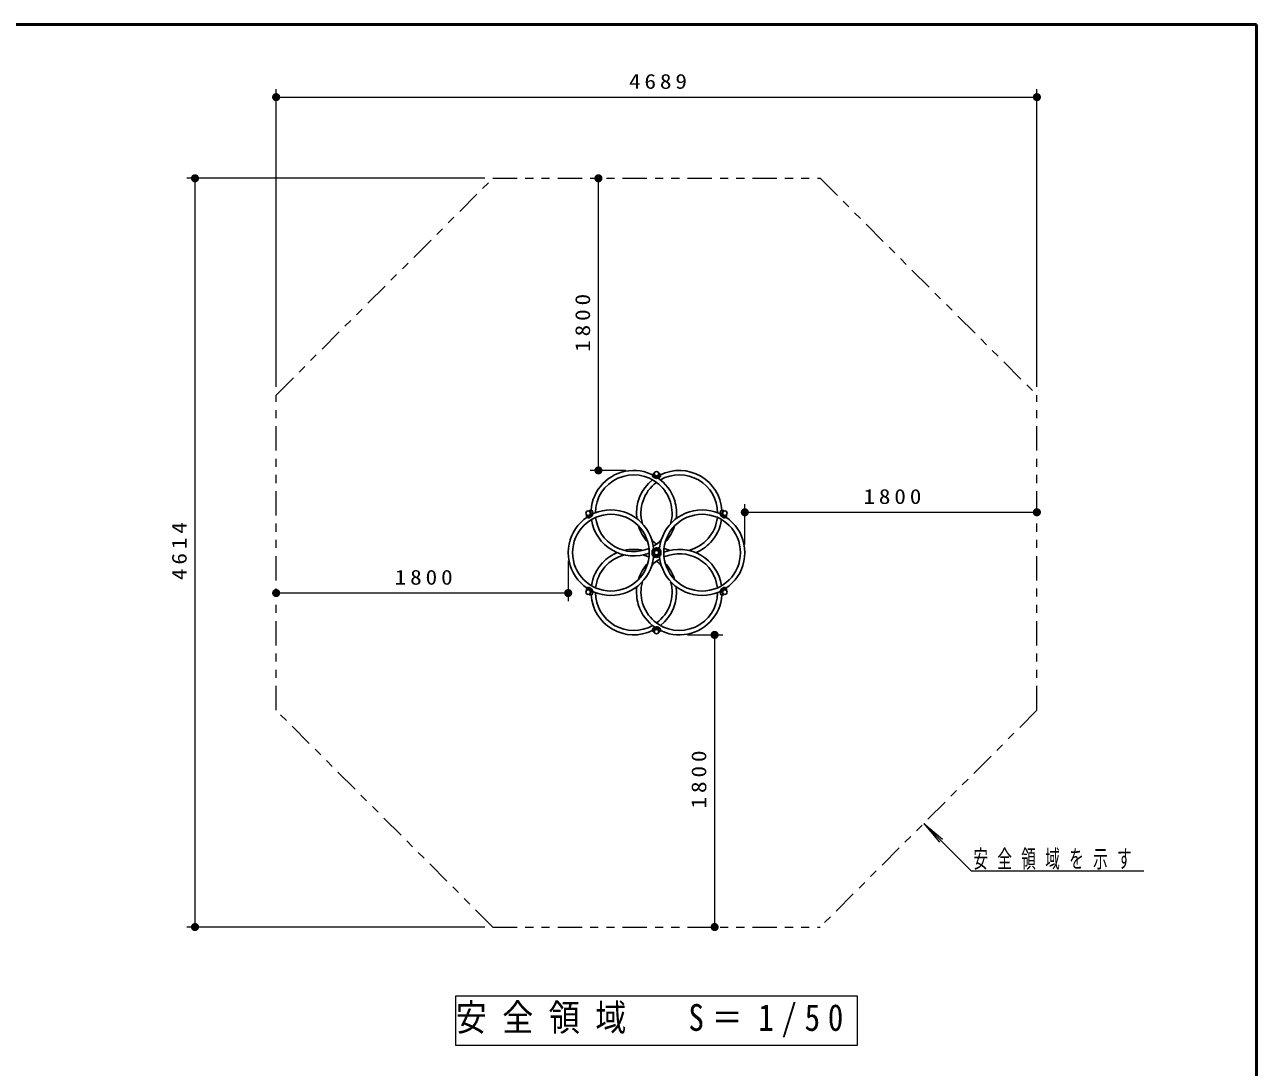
# Model space of a CAD drawing. Units: millimetres on the paper, with parts at other scales. Extents: x -365 to 0, y -12 to 257.
# Drawn here: x -151.8 to 0, y 128.5 to 257 of the extents above; entities that cross this region are included whole.
import ezdxf

# ---------------------------------------------------------------- set-up
doc = ezdxf.new("R2010")
doc.units = ezdxf.units.MM
doc.linetypes.add('USER1', pattern=[4.5, 2.5, -2])
doc.linetypes.add('USER3', pattern=[8, 3, -1, 1, -1, 1, -1])
doc.layers.add('LY_1', color=7, linetype='Continuous', lineweight=25)
doc.layers.add('LY_2', color=7, linetype='Continuous', lineweight=13)
doc.styles.add('ＭＳ ゴシック', font='')
doc.styles.get('ＭＳ ゴシック').set_extended_font_data('MS Gothic')

# ---------------------------------------------------------------- blocks, each defined once
blk = doc.blocks.new('filled_dot')
at = {"color": 0, "linetype": 'Continuous', "lineweight": -2, "const_width": 1.25}
blk.add_lwpolyline([(-0.625, 0, 1), (0.625, 0, 1)], format="xyb", close=True, dxfattribs=at)

msp = doc.modelspace()

# ---------------------------------------------------------------- linework, layer by layer
at = {"layer": 'LY_1', "lineweight": 13}
for p, q in [((-120.829, 212.35), (-120.829, 249.064)), ((-27.053, 212.35), (-27.053, 249.064)), ((-120.829, 248.064), (-27.053, 248.064)), ((-95.115, 238.064), (-131.829, 238.064)), ((-130.829, 145.793), (-130.829, 238.064)), ((-81.103, 202.064), (-81.103, 238.064)), ((-77.749, 202.064), (-82.103, 202.064)), ((-63.053, 192.929), (-63.053, 197.904)), ((-63.053, 196.904), (-27.053, 196.904)), ((-84.829, 190.929), (-84.829, 185.954)), ((-84.829, 186.954), (-120.829, 186.954)), ((-70.133, 181.793), (-65.779, 181.793)), ((-66.779, 181.793), (-66.779, 145.793)), ((-40.994, 158.554), (-39.066, 156.256)), ((-40.994, 158.554), (-38.696, 156.626)), ((-35.141, 152.702), (-40.994, 158.554)), ((-35.141, 152.702), (-13.881, 152.702)), ((-95.115, 145.793), (-131.829, 145.793)), ((-98.719, 137.273), (-98.719, 131.217)), ((-49.163, 137.273), (-98.719, 137.273)), ((-49.163, 131.217), (-49.163, 137.273)), ((-98.719, 131.217), (-49.163, 131.217))]:
    msp.add_line(p, q, dxfattribs=at)
at = {"layer": 'LY_1', "linetype": 'USER3', "lineweight": 13}
for p, q in [((-120.829, 211.35), (-94.115, 238.064)), ((-94.115, 238.064), (-53.767, 238.064)), ((-53.767, 238.064), (-27.053, 211.35)), ((-120.829, 172.507), (-120.829, 211.35)), ((-27.053, 172.507), (-27.053, 211.35)), ((-94.115, 145.793), (-120.829, 172.507)), ((-27.053, 172.507), (-53.767, 145.793)), ((-94.115, 145.793), (-53.767, 145.793))]:
    msp.add_line(p, q, dxfattribs=at)
at = {"layer": 'LY_1'}
for p, q in [((-74.36, 201.63), (-74.436, 201.498)), ((-74.378, 201.28), (-74.049, 201.09)), ((-74.128, 201.28), (-74.052, 201.148)), ((-73.834, 201.09), (-73.505, 201.28)), ((-73.83, 201.148), (-73.754, 201.28)), ((-73.446, 201.498), (-73.522, 201.63)), ((-82.552, 196.417), (-82.476, 196.285)), ((-82.258, 196.226), (-81.929, 196.416)), ((-81.981, 197.142), (-82.133, 197.142)), ((-82.133, 196.442), (-81.981, 196.442)), ((-81.87, 196.635), (-81.946, 196.767)), ((-81.821, 196.602), (-81.821, 196.982)), ((-66.061, 196.982), (-66.061, 196.602)), ((-65.936, 196.767), (-66.012, 196.635)), ((-65.954, 196.416), (-65.625, 196.226)), ((-65.749, 197.142), (-65.901, 197.142)), ((-65.901, 196.442), (-65.749, 196.442)), ((-65.406, 196.285), (-65.33, 196.417)), ((-74.485, 192.119), (-74.485, 191.739)), ((-74.436, 192.086), (-74.36, 191.955)), ((-74.36, 191.903), (-74.436, 191.771)), ((-74.049, 192.495), (-74.378, 192.305)), ((-74.378, 191.553), (-74.049, 191.363)), ((-74.173, 192.279), (-74.325, 192.279)), ((-74.325, 191.579), (-74.173, 191.579)), ((-74.052, 192.436), (-74.128, 192.305)), ((-74.128, 191.553), (-74.052, 191.421)), ((-73.505, 192.305), (-73.834, 192.495)), ((-73.834, 191.363), (-73.505, 191.553)), ((-73.754, 192.305), (-73.83, 192.436)), ((-73.83, 191.421), (-73.754, 191.553)), ((-73.557, 192.279), (-73.709, 192.279)), ((-73.709, 191.579), (-73.557, 191.579)), ((-73.522, 191.955), (-73.446, 192.086)), ((-73.446, 191.771), (-73.522, 191.903)), ((-73.397, 191.739), (-73.397, 192.119)), ((-82.476, 187.573), (-82.552, 187.441)), ((-81.929, 187.441), (-82.258, 187.631)), ((-81.981, 187.415), (-82.133, 187.415)), ((-81.946, 187.091), (-81.87, 187.223)), ((-81.821, 186.875), (-81.821, 187.255)), ((-66.061, 187.255), (-66.061, 186.875)), ((-66.012, 187.223), (-65.936, 187.091)), ((-65.625, 187.631), (-65.954, 187.441)), ((-65.749, 187.415), (-65.901, 187.415)), ((-65.33, 187.441), (-65.406, 187.573)), ((-82.133, 186.715), (-81.981, 186.715)), ((-65.901, 186.715), (-65.749, 186.715)), ((-74.436, 182.359), (-74.36, 182.228)), ((-74.049, 182.768), (-74.378, 182.578)), ((-74.052, 182.709), (-74.128, 182.578)), ((-73.505, 182.578), (-73.834, 182.768)), ((-73.754, 182.578), (-73.83, 182.709)), ((-73.522, 182.228), (-73.446, 182.359))]:
    msp.add_line(p, q, dxfattribs=at)
at = {"layer": 'LY_1', "linetype": 'USER1', "lineweight": 13}
for p, q in [((-74.416, 201.533), (-73.81, 201.183)), ((-74.072, 201.183), (-73.466, 201.533)), ((-82.496, 196.32), (-81.89, 196.67)), ((-82.021, 196.442), (-82.021, 197.142)), ((-65.992, 196.67), (-65.386, 196.32)), ((-65.861, 197.142), (-65.861, 196.442)), ((-73.81, 192.402), (-74.416, 192.052)), ((-74.416, 191.806), (-73.81, 191.456)), ((-74.285, 192.279), (-74.285, 191.579)), ((-73.466, 192.052), (-74.072, 192.402)), ((-74.072, 191.456), (-73.466, 191.806)), ((-73.597, 191.579), (-73.597, 192.279)), ((-81.89, 187.188), (-82.496, 187.538)), ((-82.021, 186.715), (-82.021, 187.415)), ((-65.386, 187.538), (-65.992, 187.188)), ((-65.861, 187.415), (-65.861, 186.715)), ((-73.81, 182.675), (-74.416, 182.325)), ((-73.466, 182.325), (-74.072, 182.675))]:
    msp.add_line(p, q, dxfattribs=at)
at = {"layer": 'LY_1'}
for centre, radius in [((-73.941, 201.656), 0.272), ((-79.557, 191.929), 5.272), ((-79.557, 191.929), 4.728), ((-82.365, 196.792), 0.272), ((-68.325, 191.929), 5.272), ((-68.325, 191.929), 4.728), ((-65.517, 196.792), 0.272), ((-73.941, 191.929), 0.272), ((-82.365, 187.065), 0.272), ((-65.517, 187.065), 0.272), ((-73.941, 182.202), 0.272)]:
    msp.add_circle(centre, radius, dxfattribs=at)
for centre, radius, start, end in [((-76.749, 196.792), 5.272, 16.6212, 176.17284), ((-71.133, 196.792), 5.272, 3.82716, 116.19342), ((-76.749, 196.792), 4.728, 344.17861, 179.43724), ((-71.133, 196.792), 5.272, 128.64503, 187.29938), ((-71.133, 196.792), 4.728, 126.43487, 195.82139), ((-74.298, 201.418), 0.16, 150, 240), ((-74.222, 201.55), 0.16, 85.03253, 150), ((-73.99, 201.36), 0.16, 145.03253, 210), ((-73.914, 201.228), 0.16, 210, 300), ((-73.969, 201.228), 0.16, 240, 330), ((-73.893, 201.36), 0.16, 330, 34.96747), ((-73.661, 201.55), 0.16, 30, 94.96747), ((-73.585, 201.418), 0.16, 300, 30), ((-71.133, 196.792), 4.728, 0.56276, 119.43724), ((-76.749, 196.792), 5.272, 352.70062, 16.6212), ((-82.414, 196.497), 0.16, 145.03253, 210), ((-82.338, 196.365), 0.16, 210, 300), ((-82.133, 196.982), 0.16, 90, 154.96747), ((-82.133, 196.602), 0.16, 205.03253, 270), ((-82.085, 196.687), 0.16, 30, 94.96747), ((-81.981, 196.982), 0.16, 0, 90), ((-81.981, 196.602), 0.16, 270, 0), ((-76.749, 196.792), 5.272, 188.64503, 291.35497), ((-82.009, 196.555), 0.16, 300, 30), ((-76.749, 196.792), 4.728, 186.43487, 293.56513), ((-71.133, 196.792), 4.728, 284.17861, 353.56513), ((-71.133, 196.792), 5.272, 316.6212, 351.35497), ((-65.901, 196.982), 0.16, 90, 180), ((-65.901, 196.602), 0.16, 180, 270), ((-65.874, 196.555), 0.16, 150, 240), ((-65.798, 196.687), 0.16, 85.03253, 150), ((-65.749, 196.982), 0.16, 25.03253, 90), ((-65.749, 196.602), 0.16, 270, 334.96747), ((-65.545, 196.365), 0.16, 240, 330), ((-65.469, 196.497), 0.16, 330, 34.96747), ((-71.133, 196.792), 5.272, 197.31033, 222.68967), ((-76.749, 196.792), 5.272, 317.31033, 342.68967), ((-71.133, 196.792), 4.728, 224.17861, 233.56513), ((-76.749, 196.792), 4.728, 300.56276, 315.82139), ((-71.133, 196.792), 5.272, 292.70062, 316.6212), ((-76.749, 187.065), 4.728, 104.17861, 173.56513), ((-76.749, 187.065), 5.272, 112.70062, 136.62121), ((-76.749, 187.065), 5.272, 77.31033, 102.68967), ((-76.749, 187.065), 4.728, 66.43487, 75.82139), ((-74.325, 192.119), 0.16, 90, 180), ((-74.325, 191.739), 0.16, 180, 270), ((-74.298, 192.166), 0.16, 120, 210), ((-74.298, 191.691), 0.16, 150, 240), ((-74.222, 191.823), 0.16, 85.03253, 150), ((-74.222, 192.035), 0.16, 210, 274.96747), ((-71.133, 187.065), 5.272, 124.56807, 127.29938), ((-76.749, 196.792), 5.272, 297.817, 307.29938), ((-74.173, 192.119), 0.16, 25.03253, 90), ((-74.173, 191.739), 0.16, 270, 334.96747), ((-73.99, 192.225), 0.16, 150, 214.96747), ((-73.99, 191.633), 0.16, 145.03253, 210), ((-73.914, 192.356), 0.16, 60, 150), ((-73.914, 191.501), 0.16, 210, 300), ((-73.969, 192.356), 0.16, 30, 120), ((-73.969, 191.501), 0.16, 240, 330), ((-73.709, 192.119), 0.16, 90, 154.96747), ((-73.709, 191.739), 0.16, 205.03253, 270), ((-73.893, 192.225), 0.16, 325.03253, 30), ((-73.893, 191.633), 0.16, 330, 34.96747), ((-73.661, 191.823), 0.16, 30, 94.96747), ((-73.661, 192.035), 0.16, 265.03253, 330), ((-73.557, 192.119), 0.16, 0, 90), ((-73.557, 191.739), 0.16, 270, 0), ((-73.585, 192.166), 0.16, 330, 60), ((-73.585, 191.691), 0.16, 300, 30), ((-71.133, 187.065), 5.272, 8.64503, 111.35497), ((-71.133, 196.792), 4.728, 246.43487, 255.82139), ((-71.133, 187.065), 4.728, 6.43487, 113.56513), ((-76.749, 187.065), 5.272, 136.62121, 171.35497), ((-71.133, 187.065), 5.272, 137.31033, 162.68967), ((-71.133, 187.065), 4.728, 120.56276, 135.82139), ((-76.749, 187.065), 4.728, 44.17861, 53.56513), ((-76.749, 187.065), 5.272, 17.31033, 42.68967), ((-71.133, 187.065), 4.728, 164.17861, 359.43724), ((-76.749, 187.065), 4.728, 306.43487, 15.82139), ((-82.414, 187.361), 0.16, 150, 214.96747), ((-82.338, 187.493), 0.16, 60, 150), ((-82.133, 187.255), 0.16, 90, 154.96747), ((-82.133, 186.875), 0.16, 205.03253, 270), ((-82.085, 187.171), 0.16, 265.03253, 330), ((-81.981, 187.255), 0.16, 0, 90), ((-81.981, 186.875), 0.16, 270, 0), ((-82.009, 187.303), 0.16, 330, 60), ((-76.749, 187.065), 4.728, 180.56276, 299.43724), ((-71.133, 187.065), 5.272, 172.70062, 196.62121), ((-76.749, 187.065), 5.272, 308.64503, 7.29938), ((-65.901, 187.255), 0.16, 90, 180), ((-65.901, 186.875), 0.16, 180, 270), ((-65.874, 187.303), 0.16, 120, 210), ((-65.798, 187.171), 0.16, 210, 274.96747), ((-65.749, 187.255), 0.16, 25.03253, 90), ((-65.749, 186.875), 0.16, 270, 334.96747), ((-65.545, 187.493), 0.16, 30, 120), ((-65.469, 187.361), 0.16, 325.03253, 30), ((-76.749, 187.065), 5.272, 183.7982, 296.2018), ((-71.133, 187.065), 5.272, 196.62121, 356.2018), ((-74.298, 182.439), 0.16, 120, 210), ((-74.222, 182.308), 0.16, 210, 274.96747), ((-73.99, 182.498), 0.16, 150, 214.96747), ((-73.914, 182.629), 0.16, 60, 150), ((-73.969, 182.629), 0.16, 30, 120), ((-73.893, 182.498), 0.16, 325.03253, 30), ((-73.661, 182.308), 0.16, 265.03253, 330), ((-73.585, 182.439), 0.16, 330, 60)]:
    msp.add_arc(centre, radius, start, end, dxfattribs=at)
at = {"layer": 'LY_2', "lineweight": 50}
for p, q in [((0, 257), (-365, 257)), ((0, 0), (0, 257))]:
    msp.add_line(p, q, dxfattribs=at)

# ---------------------------------------------------------------- block references
at = {"layer": 'LY_1', "lineweight": 13, "xscale": 0.4, "yscale": 0.4}
for p in [(-120.829, 248.064), (-63.053, 196.904), (-120.829, 186.954)]:
    msp.add_blockref('filled_dot', p, dxfattribs=at)
for p, rotation in [((-27.053, 248.064), 180), ((-130.829, 238.064), 270), ((-81.103, 238.064), 270), ((-81.103, 202.064), 90), ((-27.053, 196.904), 180), ((-84.829, 186.954), 180), ((-66.779, 181.793), 270), ((-130.829, 145.793), 90), ((-66.779, 145.793), 90)]:
    msp.add_blockref('filled_dot', p, dxfattribs=dict(at, rotation=rotation))

# ---------------------------------------------------------------- texts
at = {"layer": 'LY_1', "style": 'ＭＳ ゴシック'}
for s, insert, char_height, attachment_point in [('\\T1.33;\\W1.15;4689', (-73.524, 249.064), 1.833, 8), ('\\T1.33;\\W1.15;1800', (-44.632, 197.904), 1.833, 8), ('\\T1.33;\\W1.15;1800', (-102.408, 187.954), 1.833, 8), ('\\T1.64;\\W0.6;安全領域を示す', (-34.881, 152.852), 2.199, 7), ('\\T1.5;\\W0.85;安全領域\u3000S＝1/50', (-98.691, 134.245), 3.299, 4)]:
    msp.add_mtext(s, dxfattribs=dict(at, insert=insert, char_height=char_height, attachment_point=attachment_point))
at = {"layer": 'LY_1', "char_height": 1.833, "attachment_point": 8, "rotation": 90, "style": 'ＭＳ ゴシック'}
for s, insert in [('\\T1.33;\\W1.15;1800', (-82.103, 220.485)), ('\\T1.33;\\W1.15;4614', (-131.829, 192.357)), ('\\T1.33;\\W1.15;1800', (-67.779, 164.214))]:
    msp.add_mtext(s, dxfattribs=dict(at, insert=insert))

doc.saveas('drawing.dxf')
